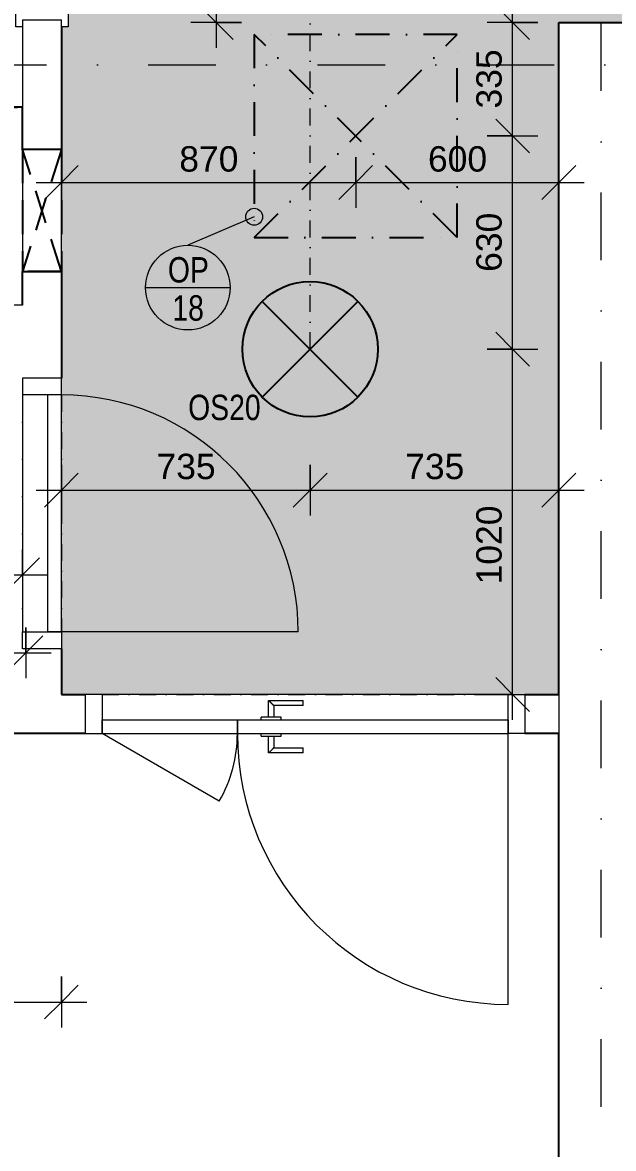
# Model space of a CAD drawing. Header units: millimetres. Extents: x -8169 to 42079, y -1655 to 57622.
# Drawn here: x 61 to 1807, y 47602 to 50928 of the extents above; entities that cross this region are included whole.
import ezdxf

# ---------------------------------------------------------------- set-up
doc = ezdxf.new("R2010")
doc.units = ezdxf.units.MM
for name, pattern in [('ABMV_DashDot_2_2mm-S0_6mm', [110, 50, -30, 0, -30]), ('HA_Dash_3mm-S1mm', [150, 100, -50]), ('HA_DashDot_10mm-S3mm', [500, 200, -150, 0, -150]), ('HA_DashDot_2_2mm-S0_6mm', [110, 50, -30, 0, -30]), ('HA_DashDot_4mm-S1mm', [200, 100, -50, 0, -50])]:
    doc.linetypes.add(name, pattern=pattern)
for name, color, linetype, lineweight in [('A-____-____-DIMS', 9, 'Continuous', 5), ('A-____-____-DIMS-50', 9, 'Continuous', 5), ('A-CLNG-____-PATT', 9, 'Continuous', 9), ('A-DETL-____-OTLN', 9, 'Continuous', 25), ('A-DETL-GENF-OTLN', 9, 'Continuous', 9), ('A-DOOR-____-MCUT', 9, 'HA_DashDot_2_2mm-S0_6mm', 9), ('A-DOOR-____-OTLN', 9, 'Continuous', 9), ('A-DOOR-FRAM-OTLN', 9, 'Continuous', 9), ('A-FLOR-____-OVHD', 9, 'HA_DashDot_4mm-S1mm', 25), ('A-GENM-____-IDEN', 9, 'Continuous', 9), ('A-GENM-____-MCUT', 9, 'HA_Dash_3mm-S1mm', 25), ('A-GENM-____-OTLN', 9, 'Continuous', 9), ('A-WALL-____-MCUT', 9, 'Continuous', 25), ('E-LITE-EQPM-IDEN', 9, 'Continuous', 9), ('E-LITE-EQPM-OTLN', 9, 'Continuous', 9), ('I-WALL-____-MCUT', 9, 'Continuous', 25), ('I-WALL-____-OTLN', 9, 'Continuous', 9), ('S-GRID-____-OTLN', 9, 'Continuous', 5)]:
    doc.layers.add(name, color=color, linetype=linetype, lineweight=lineweight)
doc.styles.add('Arial_1', font='arial.ttf', dxfattribs={"height": 75})
doc.styles.add('Arial_2', font='arial.ttf', dxfattribs={"width": 0.8, "height": 75})
doc.dimstyles.new('Inner_Dimensions', dxfattribs={"dimscale": 304.8, "dimtxt": 76.519455, "dimasz": 0.328084, "dimexe": 0.246063, "dimexo": 0.0625, "dimgap": 0.032808, "dimtad": 1, "dimdec": 0, "dimzin": 0, "dimdsep": 46, "dimtxsty": 'Arial_1', "dimblk1": 'OBLIQUE', "dimblk2": 'OBLIQUE', "dimsah": 1, "dimcen": 0.09, "dimdle": 0.246063, "dimazin": 0, "dimtfac": 1, "dimtdec": 4, "dimtix": 1, "dimtmove": 0, "dimatfit": 3, "dimfxl": 0.246063, "dimfxlon": 1, "dimtvp": 1, "dimtolj": 1, "dimtzin": 0, "dimlwd": 9, "dimlwe": 9, "dimarcsym": 2})
doc.dimstyles.new('Inner_Dimensions_1', dxfattribs={"dimscale": 304.8, "dimtxt": 76.519455, "dimasz": 0.328084, "dimexe": 0.246063, "dimexo": 0.0625, "dimgap": 0.032808, "dimtad": 1, "dimdec": 0, "dimzin": 0, "dimdsep": 46, "dimtxsty": 'Arial_1', "dimblk1": 'OBLIQUE', "dimblk2": 'OBLIQUE', "dimsah": 1, "dimcen": 0.09, "dimdle": 0.246063, "dimazin": 0, "dimtfac": 1, "dimtdec": 4, "dimtix": 1, "dimtmove": 2, "dimatfit": 3, "dimfxl": 0.246063, "dimfxlon": 1, "dimtvp": 1, "dimtolj": 1, "dimtzin": 0, "dimlwd": 9, "dimlwe": 9, "dimarcsym": 2})

# ---------------------------------------------------------------- blocks, each defined once
blk = doc.blocks.new('HA_DR_Single_SlidingToPocket_Solid - In_BJ_800x2100-2105140-DPS_B - 1NP')
at = {"layer": 'A-DOOR-____-MCUT'}
for p, q in [((-400, 77.5), (400, 77.5)), ((-400, -77.5), (400, -77.5))]:
    blk.add_line(p, q, dxfattribs=at)
at = {"layer": 'A-DOOR-____-MCUT', "linetype": 'Continuous', "lineweight": 5}
for p, q in [((820, 18.6), (-20, 18.6)), ((-20, 18.6), (-20, -20)), ((820, -20), (820, 18.6)), ((-20, -20), (820, -20)), ((100, -177.5), (-100, -177.5)), ((100, -177.5), (7.6, -230.8))]:
    blk.add_line(p, q, dxfattribs=at)
at = {"layer": 'A-DOOR-____-OTLN'}
for p, q in [((-420, 20), (-420, -20)), ((-420, 20), (420, 20)), ((420, 20), (420, -20)), ((-420, -20), (420, -20))]:
    blk.add_line(p, q, dxfattribs=at)
at = {"layer": 'A-DOOR-FRAM-OTLN'}
for p, q in [((-512.5, 57.5), (-512.5, 77.5)), ((-512.5, 77.5), (-400, 77.5)), ((-400, 77.5), (-400, 20)), ((400, 77.5), (-400, 77.5)), ((400, 20), (400, 77.5)), ((400, 77.5), (512.5, 77.5)), ((512.5, 77.5), (512.5, 57.5)), ((-492.5, 57.5), (-512.5, 57.5)), ((-492.5, 57.5), (-492.5, -57.5)), ((512.5, 57.5), (492.5, 57.5)), ((492.5, 57.5), (492.5, 20)), ((512.5, 20), (512.5, 47.5)), ((852.5, 47.5), (852.5, 20)), ((932.5, 47.5), (852.5, 47.5)), ((932.5, 20), (932.5, 47.5)), ((-400, 20), (-420, 20)), ((-420, 20), (-420, -20)), ((492.5, 20), (400, 20)), ((492.5, 20), (512.5, 20)), ((512.5, 18.6), (512.5, 20)), ((852.5, 20), (932.5, 20)), ((-420, -20), (-400, -20)), ((-400, -20), (-400, -77.5)), ((400, -77.5), (400, -20)), ((400, -20), (492.5, -20)), ((492.5, -20), (492.5, -57.5)), ((512.5, -47.5), (512.5, -20)), ((852.5, -20), (852.5, -47.5)), ((932.5, -20), (852.5, -20)), ((932.5, -47.5), (932.5, -20)), ((-512.5, -77.5), (-512.5, -57.5)), ((-512.5, -57.5), (-492.5, -57.5)), ((492.5, -57.5), (512.5, -57.5)), ((512.5, -57.5), (512.5, -77.5)), ((852.5, -47.5), (932.5, -47.5)), ((-400, -77.5), (-512.5, -77.5)), ((-400, -77.5), (400, -77.5)), ((512.5, -77.5), (400, -77.5))]:
    blk.add_line(p, q, dxfattribs=at)
blk = doc.blocks.new('HA_DR_Double_Swing_Solid - In_BJ_1200x2100_800-1670800-DPS_B - 1NP')
at = {"layer": 'A-DOOR-____-MCUT'}
for p, q in [((-600, 57.5), (600, 57.5)), ((-600, -57.5), (600, -57.5))]:
    blk.add_line(p, q, dxfattribs=at)
at = {"layer": 'A-DOOR-____-OTLN'}
for p, q in [((-107.5, -9.5), (-107.5, 40)), ((-107.5, 40), (-5, 40)), ((-5, 25), (-5, 40)), ((-92.5, 25), (-92.5, -9.5)), ((-5, 25), (-92.5, 25)), ((-600, -57.5), (-600, -17.5)), ((-600, -17.5), (-200, -17.5)), ((-200, -57.5), (-200, -17.5)), ((-200, -17.5), (-200, -57.5)), ((-200, -17.5), (600, -17.5)), ((-70, -9.5), (-130, -9.5)), ((-130, -17.5), (-130, -9.5)), ((-70, -17.5), (-70, -9.5)), ((600, -17.5), (600, -57.5)), ((-600, -57.5), (-200, -57.5)), ((-200, -57.5), (600, -57.5)), ((-130, -65.5), (-130, -57.5)), ((-130, -65.5), (-70, -65.5)), ((-107.5, -115), (-107.5, -65.5)), ((-92.5, -65.5), (-92.5, -100)), ((-70, -65.5), (-70, -57.5)), ((-5, -115), (-107.5, -115)), ((-92.5, -100), (-5, -100)), ((-5, -115), (-5, -100))]:
    blk.add_line(p, q, dxfattribs=at)
at = {"layer": 'A-DOOR-____-OTLN', "lineweight": 5}
for p, q in [((-253.6, -257.5), (-600, -57.5)), ((600, -857.5), (600, -57.5))]:
    blk.add_line(p, q, dxfattribs=at)
for centre, radius, start, end in [((-600, -57.5), 400, 330, 0), ((600, -57.5), 800, 180, 270)]:
    blk.add_arc(centre, radius, start, end, dxfattribs=at)
at = {"layer": 'A-DOOR-____-OTLN'}
for points in [[(-107.5, 40), (-107.5, 40), (-107.4, 39.9), (-106.9, 39.4), (-106.5, 39), (-106.1, 38.6), (-105.6, 38.1), (-105.2, 37.7), (-104.6, 37.1), (-103.9, 36.4), (-103.3, 35.8), (-102.9, 35.4), (-102.4, 34.9), (-101.9, 34.4), (-101.5, 34), (-101, 33.5), (-100.5, 33), (-100, 32.5), (-99.5, 32), (-99, 31.5), (-98.5, 31), (-98.1, 30.6), (-97.6, 30.1), (-97.1, 29.6), (-96.7, 29.2), (-96.2, 28.7), (-95.8, 28.3), (-95.3, 27.8), (-94.8, 27.3), (-94.4, 26.9), (-93.9, 26.4), (-93.5, 26), (-93.1, 25.6), (-92.6, 25.1), (-92.5, 25), (-92.5, 25)], [(-92.5, -100), (-92.5, -100), (-92.6, -100.1), (-93.1, -100.6), (-93.5, -101), (-93.9, -101.4), (-94.4, -101.9), (-94.8, -102.3), (-95.4, -102.9), (-96.1, -103.6), (-96.7, -104.2), (-97.1, -104.6), (-97.6, -105.1), (-98.1, -105.6), (-98.5, -106), (-99, -106.5), (-99.5, -107), (-100, -107.5), (-100.5, -108), (-101, -108.5), (-101.5, -109), (-101.9, -109.4), (-102.4, -109.9), (-102.9, -110.4), (-103.3, -110.8), (-103.8, -111.3), (-104.2, -111.7), (-104.7, -112.2), (-105.2, -112.7), (-105.6, -113.1), (-106.1, -113.6), (-106.5, -114), (-106.9, -114.4), (-107.4, -114.9), (-107.5, -115), (-107.5, -115)]]:
    blk.add_open_spline(points, degree=3, knots=[0, 0, 0, 0, 0.083333, 0.125, 0.166667, 0.208333, 0.229167, 0.25, 0.291667, 0.333333, 0.354167, 0.375, 0.395833, 0.416667, 0.4375, 0.458333, 0.479167, 0.5, 0.520833, 0.541667, 0.5625, 0.583333, 0.604167, 0.625, 0.645833, 0.666667, 0.6875, 0.708333, 0.75, 0.770833, 0.791667, 0.833333, 0.875, 0.916667, 1, 1, 1, 1], dxfattribs=at)
at = {"layer": 'A-DOOR-FRAM-OTLN'}
for p, q in [((-600, 57.5), (-650, 57.5)), ((-650, 57.5), (-650, -57.5)), ((600, 57.5), (-600, 57.5)), ((-600, 57.5), (-600, -57.5)), ((600, -57.5), (600, 57.5)), ((600, 57.5), (650, 57.5)), ((650, 57.5), (650, -57.5)), ((-650, -57.5), (-600, -57.5)), ((650, -57.5), (600, -57.5))]:
    blk.add_line(p, q, dxfattribs=at)
blk = doc.blocks.new('HA_DR_Single_Swing_Solid - In_BJ_700x2100-2124340-DPS_B - 1NP')
at = {"layer": 'A-DOOR-____-MCUT'}
for p, q in [((-350, 57.5), (350, 57.5)), ((-350, -57.5), (350, -57.5))]:
    blk.add_line(p, q, dxfattribs=at)
at = {"layer": 'A-DOOR-____-OTLN', "lineweight": 5}
blk.add_line((350, 757.5), (350, 57.5), dxfattribs=at)
at = {"layer": 'A-DOOR-____-OTLN'}
for p, q in [((350, 57.5), (-350, 57.5)), ((-350, 57.5), (-350, 17.5)), ((350, 57.5), (350, 17.5)), ((350, 17.5), (-350, 17.5))]:
    blk.add_line(p, q, dxfattribs=at)
at = {"layer": 'A-DOOR-____-OTLN', "lineweight": 5}
blk.add_arc((350, 57.5), 700, 90, 180, dxfattribs=at)
at = {"layer": 'A-DOOR-FRAM-OTLN'}
for p, q in [((-400, 57.5), (-400, -57.5)), ((-350, 57.5), (-400, 57.5)), ((-350, 57.5), (-350, -57.5)), ((350, -57.5), (350, 57.5)), ((350, 57.5), (400, 57.5)), ((400, 57.5), (400, -57.5)), ((-400, -57.5), (-350, -57.5)), ((-350, -57.5), (350, -57.5)), ((400, -57.5), (350, -57.5))]:
    blk.add_line(p, q, dxfattribs=at)
blk = doc.blocks.new('HA_GM_Shaft_Rectangle - Default-2138658-DPS_B - 1NP')
at = {"layer": 'A-DETL-GENF-OTLN'}
for p, q in [((58.5, -58.5), (865, 0)), ((0, -585), (58.5, -58.5))]:
    blk.add_line(p, q, dxfattribs=at)
at = {"layer": 'A-GENM-____-OTLN'}
for p, q in [((0, -585), (0, 0)), ((0, 0), (865, 0)), ((865, 0), (865, -585)), ((865, -585), (0, -585))]:
    blk.add_line(p, q, dxfattribs=at)
blk = doc.blocks.new('HA_LF_GenericSymbol - OS20_chodby-1994326-DPS_B - 1NP')
at = {"layer": 'E-LITE-EQPM-OTLN', "color": 11, "lineweight": 25}
for p, q in [((141.4, 141.4), (-141.4, -141.4)), ((-141.4, 141.4), (141.4, -141.4))]:
    blk.add_line(p, q, dxfattribs=at)
blk.add_circle((0, 0), 200, dxfattribs=at)
blk = doc.blocks.new('HA_GM_Opening_Rectangle_WallBased - Default-2022477-DPS_B - 1NP')
at = {"layer": 'A-GENM-____-MCUT'}
for p, q in [((305, 57.5), (-55, -57.5)), ((-55, 57.5), (305, -57.5)), ((-55, 57.5), (-55, -57.5)), ((-55, 57.5), (305, 57.5)), ((305, 57.5), (305, -57.5)), ((-55, -57.5), (305, -57.5))]:
    blk.add_line(p, q, dxfattribs=at)
blk = doc.blocks.new('DIMBLOCK9-DPS_B - 1NP')
at = {"layer": 'A-____-____-DIMS-50', "lineweight": 9}
for p, q in [((-1549.3, 47959.5), (-1549.3, 48109.5)), ((175.7, 48109.5), (175.7, 47959.5)), ((175.7, 48034.5), (175.7, 48109.5)), ((-1549.3, 48034.5), (-1499.3, 48084.5)), ((175.7, 48034.5), (225.7, 48084.5)), ((-1549.3, 48034.5), (-1599.3, 47984.5)), ((-1549.3, 48034.5), (250.7, 48034.5)), ((-1549.3, 48034.5), (-1549.3, 47959.5)), ((175.7, 48034.5), (125.7, 47984.5))]:
    blk.add_line(p, q, dxfattribs=at)
at = {"layer": 'A-____-____-DIMS-50', "color": 0, "lineweight": 9, "insert": (-802.2, 48141.9), "char_height": 75, "width": 276.883, "attachment_point": 1, "line_spacing_factor": 0.941778, "style": 'Arial_1'}
blk.add_mtext('1725', dxfattribs=at)
blk = doc.blocks.new('_Oblique')
at = {"color": 0, "linetype": 'ByBlock', "lineweight": -2}
blk.add_line((-0.5, -0.5), (0.5, 0.5), dxfattribs=at)
blk = doc.blocks.new('DIMBLOCK47-DPS_B - 1NP')
at = {"layer": 'A-____-____-DIMS-50', "lineweight": 9}
for p, q in [((-861.8, 49371.6), (-861.8, 49221.6)), ((-861.8, 49296.6), (-861.8, 49371.6)), ((60.7, 49371.6), (60.7, 49221.6)), ((60.7, 49296.6), (60.7, 49371.6)), ((-861.8, 49296.6), (-811.8, 49346.6)), ((60.7, 49296.6), (110.7, 49346.6)), ((-861.8, 49296.6), (-911.8, 49246.6)), ((-861.8, 49296.6), (135.7, 49296.6)), ((60.7, 49296.6), (10.7, 49246.6))]:
    blk.add_line(p, q, dxfattribs=at)
at = {"layer": 'A-____-____-DIMS-50', "color": 0, "lineweight": 9, "insert": (-487.1, 49404), "char_height": 75, "width": 207.662, "attachment_point": 1, "line_spacing_factor": 0.941778, "style": 'Arial_1'}
blk.add_mtext('923', dxfattribs=at)
blk = doc.blocks.new('DIMBLOCK54-DPS_B - 1NP')
at = {"layer": 'A-____-____-DIMS-50', "lineweight": 9}
for p, q in [((175.7, 49621.6), (175.7, 49471.6)), ((175.7, 49546.6), (175.7, 49621.6)), ((910.7, 49621.6), (910.7, 49471.6)), ((910.7, 49546.6), (910.7, 49621.6)), ((175.7, 49546.6), (225.7, 49596.6)), ((910.7, 49546.6), (960.7, 49596.6)), ((100.7, 49546.6), (910.7, 49546.6)), ((175.7, 49546.6), (125.7, 49496.6)), ((910.7, 49546.6), (860.7, 49496.6))]:
    blk.add_line(p, q, dxfattribs=at)
at = {"layer": 'A-____-____-DIMS-50', "color": 0, "lineweight": 9, "insert": (456.7, 49654), "char_height": 75, "width": 207.662, "attachment_point": 1, "line_spacing_factor": 0.941778, "style": 'Arial_1'}
blk.add_mtext('735', dxfattribs=at)
blk = doc.blocks.new('DIMBLOCK55-DPS_B - 1NP')
at = {"layer": 'A-____-____-DIMS-50', "lineweight": 9}
for p, q in [((910.7, 49621.6), (910.7, 49471.6)), ((910.7, 49546.6), (910.7, 49621.6)), ((1645.7, 49621.6), (1645.7, 49471.6)), ((1645.7, 49546.6), (1645.7, 49621.6)), ((910.7, 49546.6), (960.7, 49596.6)), ((1645.7, 49546.6), (1695.7, 49596.6)), ((910.7, 49546.6), (860.7, 49496.6)), ((910.7, 49546.6), (1720.7, 49546.6)), ((1645.7, 49546.6), (1595.7, 49496.6))]:
    blk.add_line(p, q, dxfattribs=at)
at = {"layer": 'A-____-____-DIMS-50', "color": 0, "lineweight": 9, "insert": (1191.7, 49654), "char_height": 75, "width": 207.662, "attachment_point": 1, "line_spacing_factor": 0.941778, "style": 'Arial_1'}
blk.add_mtext('735', dxfattribs=at)
blk = doc.blocks.new('DIMBLOCK58-DPS_B - 1NP')
at = {"layer": 'A-____-____-DIMS-50', "lineweight": 9}
for p, q in [((1509.3, 49962.7), (1459.3, 50012.7)), ((1434.3, 49962.7), (1584.3, 49962.7)), ((1509.3, 49962.7), (1434.3, 49962.7)), ((1509.3, 48867.7), (1509.3, 49962.7)), ((1509.3, 49962.7), (1559.3, 49912.7)), ((1509.3, 48942.7), (1459.3, 48992.7)), ((1434.3, 48942.7), (1584.3, 48942.7)), ((1509.3, 48942.7), (1434.3, 48942.7)), ((1509.3, 48942.7), (1559.3, 48892.7))]:
    blk.add_line(p, q, dxfattribs=at)
at = {"layer": 'A-____-____-DIMS-50', "color": 0, "lineweight": 9, "insert": (1401.9, 49268), "char_height": 75, "width": 276.883, "attachment_point": 1, "rotation": 90, "line_spacing_factor": 0.941778, "style": 'Arial_1'}
blk.add_mtext('1020', dxfattribs=at)
blk = doc.blocks.new('DIMBLOCK59-DPS_B - 1NP')
at = {"layer": 'A-____-____-DIMS-50', "lineweight": 9}
for p, q in [((1509.3, 50592.7), (1459.3, 50642.7)), ((1434.3, 50592.7), (1584.3, 50592.7)), ((1509.3, 50592.7), (1434.3, 50592.7)), ((1509.3, 49962.7), (1509.3, 50592.7)), ((1509.3, 50592.7), (1559.3, 50542.7)), ((1509.3, 49962.7), (1459.3, 50012.7)), ((1434.3, 49962.7), (1584.3, 49962.7)), ((1509.3, 49962.7), (1434.3, 49962.7)), ((1509.3, 49962.7), (1559.3, 49912.7))]:
    blk.add_line(p, q, dxfattribs=at)
at = {"layer": 'A-____-____-DIMS-50', "color": 0, "lineweight": 9, "insert": (1401.9, 50191.2), "char_height": 75, "width": 207.662, "attachment_point": 1, "rotation": 90, "line_spacing_factor": 0.941778, "style": 'Arial_1'}
blk.add_mtext('630', dxfattribs=at)
blk = doc.blocks.new('DIMBLOCK60-DPS_B - 1NP')
at = {"layer": 'A-____-____-DIMS-50', "lineweight": 9}
for p, q in [((1509.3, 50592.7), (1509.3, 51002.7)), ((1509.3, 50927.7), (1459.3, 50977.7)), ((1584.3, 50927.7), (1434.3, 50927.7)), ((1509.3, 50927.7), (1559.3, 50877.7)), ((1509.3, 50927.7), (1584.3, 50927.7)), ((1509.3, 50592.7), (1459.3, 50642.7)), ((1434.3, 50592.7), (1584.3, 50592.7)), ((1509.3, 50592.7), (1434.3, 50592.7)), ((1509.3, 50592.7), (1559.3, 50542.7))]:
    blk.add_line(p, q, dxfattribs=at)
at = {"layer": 'A-____-____-DIMS-50', "color": 0, "lineweight": 9, "insert": (1401.9, 50673.7), "char_height": 75, "width": 207.662, "attachment_point": 1, "rotation": 90, "line_spacing_factor": 0.941778, "style": 'Arial_1'}
blk.add_mtext('335', dxfattribs=at)
blk = doc.blocks.new('DIMBLOCK123-DPS_B - 1NP')
at = {"layer": 'A-____-____-DIMS-50', "lineweight": 9}
for p, q in [((633.1, 51352.4), (633.1, 50852.7)), ((633.1, 51277.4), (583.1, 51327.4)), ((708.1, 51277.4), (558.1, 51277.4)), ((633.1, 51277.4), (683.1, 51227.4)), ((633.1, 51277.4), (708.1, 51277.4)), ((633.1, 50927.7), (583.1, 50977.7)), ((708.1, 50927.7), (558.1, 50927.7)), ((633.1, 50927.7), (683.1, 50877.7)), ((633.1, 50927.7), (708.1, 50927.7))]:
    blk.add_line(p, q, dxfattribs=at)
at = {"layer": 'A-____-____-DIMS-50', "color": 0, "lineweight": 9, "insert": (525.7, 51016), "char_height": 75, "width": 207.662, "attachment_point": 1, "rotation": 90, "line_spacing_factor": 0.941778, "style": 'Arial_1'}
blk.add_mtext('350', dxfattribs=at)
blk = doc.blocks.new('DIMBLOCK133-DPS_B - 1NP')
at = {"layer": 'A-____-____-DIMS-50', "lineweight": 9}
for p, q in [((175.7, 50530), (175.7, 50380)), ((175.7, 50455), (175.7, 50530)), ((1045.5, 50530), (1045.5, 50380)), ((1045.5, 50455), (1045.5, 50530)), ((175.7, 50455), (225.7, 50505)), ((1045.5, 50455), (1095.5, 50505)), ((100.7, 50455), (1045.5, 50455)), ((175.7, 50455), (125.7, 50405)), ((1045.5, 50455), (995.5, 50405))]:
    blk.add_line(p, q, dxfattribs=at)
at = {"layer": 'A-____-____-DIMS-50', "color": 0, "lineweight": 9, "insert": (524.1, 50562.4), "char_height": 75, "width": 207.662, "attachment_point": 1, "line_spacing_factor": 0.941778, "style": 'Arial_1'}
blk.add_mtext('870', dxfattribs=at)
blk = doc.blocks.new('DIMBLOCK134-DPS_B - 1NP')
at = {"layer": 'A-____-____-DIMS-50', "lineweight": 9}
for p, q in [((1045.5, 50530), (1045.5, 50380)), ((1045.5, 50455), (1045.5, 50530)), ((1645.7, 50530), (1645.7, 50380)), ((1645.7, 50455), (1645.7, 50530)), ((1045.5, 50455), (1095.5, 50505)), ((1645.7, 50455), (1695.7, 50505)), ((1045.5, 50455), (995.5, 50405)), ((1045.5, 50455), (1720.7, 50455)), ((1645.7, 50455), (1595.7, 50405))]:
    blk.add_line(p, q, dxfattribs=at)
at = {"layer": 'A-____-____-DIMS-50', "color": 0, "lineweight": 9, "insert": (1259.1, 50562.4), "char_height": 75, "width": 207.662, "attachment_point": 1, "line_spacing_factor": 0.941778, "style": 'Arial_1'}
blk.add_mtext('600', dxfattribs=at)
blk = doc.blocks.new('HA_TAG_GM_Products - Generic-588599-DPS_B - 1NP')
at = {"layer": 'A-GENM-____-IDEN'}
blk.add_line((-2.5, 0), (2.5, 0), dxfattribs=at)
blk.add_circle((0, 0), 2.5, dxfattribs=at)
blk = doc.blocks.new('DIMBLOCK162-DPS_B - 1NP')
at = {"layer": 'A-____-____-DIMS-50', "lineweight": 9}
for p, q in [((-1784.3, 49140.9), (-1784.3, 48990.9)), ((-1784.3, 49065.9), (-1784.3, 49140.9)), ((70.7, 49140.9), (70.7, 48990.9)), ((70.7, 49065.9), (70.7, 49140.9)), ((-1784.3, 49065.9), (-1734.3, 49115.9)), ((70.7, 49065.9), (120.7, 49115.9)), ((-1859.3, 49065.9), (145.7, 49065.9)), ((-1784.3, 49065.9), (-1834.3, 49015.9)), ((70.7, 49065.9), (20.7, 49015.9))]:
    blk.add_line(p, q, dxfattribs=at)
at = {"layer": 'A-____-____-DIMS-50', "color": 0, "lineweight": 9, "insert": (-972.2, 49173.3), "char_height": 75, "width": 276.883, "attachment_point": 1, "line_spacing_factor": 0.941778, "style": 'Arial_1'}
blk.add_mtext('1855', dxfattribs=at)

msp = doc.modelspace()

# ---------------------------------------------------------------- hatches: boundary and pattern name
at = {"layer": 'A-CLNG-____-PATT'}
h = msp.add_hatch(color=256, dxfattribs=at)
h.paths.add_polyline_path([(1645.7, 48942.7), (1645.7, 50927.7), (2950.7, 50927.7), (2950.7, 52677.7), (175.7, 52677.7), (175.7, 51940.2), (195.7, 51940.2), (195.7, 50915.2), (175.7, 50915.2), (175.7, 48942.7), (1639.7, 48942.7)])
h.paths.add_polyline_path([(910.7, 51242.4), (901.6, 51243.6), (893.2, 51247.1), (885.9, 51252.6), (880.4, 51259.9), (876.9, 51268.3), (875.7, 51277.4), (876.9, 51286.4), (880.4, 51294.9), (885.9, 51302.1), (893.2, 51307.7), (901.6, 51311.2), (910.7, 51312.4), (919.7, 51311.2), (928.2, 51307.7), (935.4, 51302.1), (941, 51294.9), (944.5, 51286.4), (945.7, 51277.4), (944.5, 51268.3), (941, 51259.9), (935.4, 51252.6), (928.2, 51247.1), (919.7, 51243.6)])
at = {"layer": 'A-GENM-____-IDEN'}
h = msp.add_hatch(color=256, dxfattribs=at)
edge = h.paths.add_edge_path()
edge.add_arc((745.5, 50354.1), 25, 0, 360)

# ---------------------------------------------------------------- linework, layer by layer
at = {"layer": 'A-DETL-____-OTLN', "linetype": 'ABMV_DashDot_2_2mm-S0_6mm', "lineweight": 5}
msp.add_line((910.7, 49962.7), (910.7, 52462.7), dxfattribs=at)
at = {"layer": 'A-FLOR-____-OVHD'}
for p, q in [((1345.5, 50892.7), (745.5, 50892.7)), ((745.5, 50892.7), (745.5, 50292.7)), ((1345.5, 50292.7), (745.5, 50892.7)), ((745.5, 50292.7), (1345.5, 50892.7)), ((1345.5, 50292.7), (1345.5, 50892.7)), ((745.5, 50292.7), (1345.5, 50292.7))]:
    msp.add_line(p, q, dxfattribs=at)
at = {"layer": 'A-GENM-____-IDEN'}
msp.add_line((745.5, 50354.1), (549.4, 50269.7), dxfattribs=at)
msp.add_circle((745.5, 50354.1), 25, dxfattribs=at)
at = {"layer": 'A-WALL-____-MCUT', "lineweight": 9}
for p, q in [((60.7, 50915.2), (60.7, 50677.7)), ((1645.7, 48942.7), (1645.7, 48827.7))]:
    msp.add_line(p, q, dxfattribs=at)
at = {"layer": 'I-WALL-____-MCUT'}
for p, q in [((1645.7, 50927.7), (2950.7, 50927.7)), ((1645.7, 48942.7), (1645.7, 50927.7)), ((175.7, 50915.2), (175.7, 50552.8)), ((60.7, 50677.7), (-399.3, 50677.7)), ((60.7, 50552.8), (60.7, 50677.7)), ((175.7, 50552.8), (60.7, 50552.8)), ((60.7, 50092.7), (60.7, 50192.8)), ((60.7, 50192.8), (175.7, 50192.8)), ((175.7, 50192.8), (175.7, 49877.7)), ((175.7, 49077.7), (175.7, 48942.7)), ((175.7, 48942.7), (245.7, 48942.7)), ((1545.7, 48942.7), (1645.7, 48942.7)), ((245.7, 48827.7), (-3279.3, 48827.7)), ((1645.7, 48827.7), (1545.7, 48827.7)), ((1645.7, 44052.7), (1645.7, 48827.7))]:
    msp.add_line(p, q, dxfattribs=at)
at = {"layer": 'I-WALL-____-OTLN'}
for p, q in [((60.7, 50552.8), (60.7, 50192.8)), ((175.7, 50192.8), (175.7, 50552.8))]:
    msp.add_line(p, q, dxfattribs=at)
at = {"layer": 'S-GRID-____-OTLN', "linetype": 'HA_DashDot_10mm-S3mm', "lineweight": 9}
for p, q in [((1770.7, 38723.5), (1770.7, 56022.4)), ((-6569.3, 50802.7), (21423.9, 50802.7))]:
    msp.add_line(p, q, dxfattribs=at)

# ---------------------------------------------------------------- block references
at = {"layer": 'A-DOOR-____-OTLN'}
for name, p, rotation in [('HA_DR_Single_SlidingToPocket_Solid - In_BJ_800x2100-2105140-DPS_B - 1NP', (118.2, 51427.7), 89.99999999999919), ('HA_DR_Single_Swing_Solid - In_BJ_700x2100-2124340-DPS_B - 1NP', (118.2, 49477.7), 269.9999999999992)]:
    msp.add_blockref(name, p, dxfattribs=dict(at, rotation=rotation))
msp.add_blockref('HA_DR_Double_Swing_Solid - In_BJ_1200x2100_800-1670800-DPS_B - 1NP', (895.7, 48885.2), dxfattribs=at)
at = {"layer": 'A-GENM-____-IDEN', "xscale": 49.99999999999998, "yscale": 49.99999999999998, "zscale": 49.99999999999998}
msp.add_blockref('HA_TAG_GM_Products - Generic-588599-DPS_B - 1NP', (549.4, 50144.7), dxfattribs=at)
at = {"layer": 'A-GENM-____-OTLN', "lineweight": 5}
msp.add_blockref('HA_GM_Shaft_Rectangle - Default-2138658-DPS_B - 1NP', (-804.3, 50677.7), dxfattribs=at)
at = {"layer": 'A-GENM-____-OTLN', "rotation": 269.9999999999992}
msp.add_blockref('HA_GM_Opening_Rectangle_WallBased - Default-2022477-DPS_B - 1NP', (118.2, 50497.8), dxfattribs=at)
at = {"layer": 'E-LITE-EQPM-OTLN', "color": 11, "lineweight": 25}
msp.add_blockref('HA_LF_GenericSymbol - OS20_chodby-1994326-DPS_B - 1NP', (910.7, 49962.7), dxfattribs=at)

# ---------------------------------------------------------------- texts
at = {"layer": 'A-GENM-____-IDEN', "lineweight": 5, "char_height": 75, "attachment_point": 1, "style": 'Arial_2'}
for s, insert, width in [('OP', (490.4, 50234.8), 147.51), ('18', (503.6, 50122.1), 115.443)]:
    msp.add_mtext(s, dxfattribs=dict(at, insert=insert, width=width))
at = {"layer": 'E-LITE-EQPM-IDEN', "lineweight": 5, "insert": (550.3, 49828.4), "char_height": 75, "width": 262.953, "attachment_point": 1, "style": 'Arial_2'}
msp.add_mtext('OS20', dxfattribs=at)

# ---------------------------------------------------------------- dimensions: what is measured, and where the dimension line sits
at = {"layer": 'A-____-____-DIMS', "lineweight": 9}
for base, p1, p2, override, picture, middle in [((633.1, 50927.7), (708.1, 51277.4), (708.1, 50927.7), {"dimpost": '<>', "dimfxl": 349.649329}, 'DIMBLOCK123-DPS_B - 1NP', (584.8, 51102.5)), ((1509.3, 50927.7), (1434.3, 50592.7), (1584.3, 50927.7), {"dimpost": '<>', "dimfxl": 367.024617}, 'DIMBLOCK60-DPS_B - 1NP', (1461, 50760.2)), ((1509.3, 50592.7), (1434.3, 49962.7), (1434.3, 50592.7), {"dimpost": '<>', "dimfxl": 630.026764}, 'DIMBLOCK59-DPS_B - 1NP', (1461, 50277.7))]:
    dim = msp.add_linear_dim(base=base, p1=p1, p2=p2, angle=90, dimstyle='Inner_Dimensions', override=override, dxfattribs=at)
    dim.commit()
    dim.dimension.update_dxf_attribs({"geometry": picture, "text_midpoint": middle})
for base, p1, p2, override, picture, middle in [((1045.5, 50455), (175.7, 50530), (1045.5, 50530), {"dimpost": '<>', "dimfxl": 869.805388}, 'DIMBLOCK133-DPS_B - 1NP', (610.6, 50503.3)), ((1645.7, 50455), (1045.5, 50530), (1645.7, 50530), {"dimpost": '<>', "dimfxl": 600.194612}, 'DIMBLOCK134-DPS_B - 1NP', (1345.6, 50503.3)), ((910.7, 49546.6), (175.7, 49621.6), (910.7, 49621.6), {"dimpost": '<>', "dimfxl": 735}, 'DIMBLOCK54-DPS_B - 1NP', (543.2, 49594.9)), ((1645.7, 49546.6), (910.7, 49621.6), (1645.7, 49621.6), {"dimpost": '<>', "dimfxl": 735}, 'DIMBLOCK55-DPS_B - 1NP', (1278.2, 49594.9)), ((60.689912, 49296.603561), (-861.810088, 49371.603561), (60.689912, 49371.603561), {"dimpost": '<>', "dimfxl": 922.5}, 'DIMBLOCK47-DPS_B - 1NP', (-400.560088, 49344.9221151)), ((70.7, 49065.9), (-1784.3, 49140.9), (70.7, 49140.9), {"dimpost": '<>', "dimfxl": 1855}, 'DIMBLOCK162-DPS_B - 1NP', (-856.8, 49114.2)), ((175.7, 48034.5), (-1549.3, 47959.5), (175.7, 48109.5), {"dimpost": '<>', "dimfxl": 1731.509457}, 'DIMBLOCK9-DPS_B - 1NP', (-686.8, 48082.8))]:
    dim = msp.add_linear_dim(base=base, p1=p1, p2=p2, dimstyle='Inner_Dimensions', override=override, dxfattribs=at)
    dim.commit()
    dim.dimension.update_dxf_attribs({"geometry": picture, "text_midpoint": middle})
dim = msp.add_linear_dim(base=(1509.3, 49962.7), p1=(1434.3, 48942.7), p2=(1434.3, 49962.7), angle=90, dimstyle='Inner_Dimensions_1', override={"dimpost": '<>', "dimfxl": 1020}, dxfattribs=at)
dim.commit()
dim.dimension.update_dxf_attribs({"geometry": 'DIMBLOCK58-DPS_B - 1NP', "text_midpoint": (1451.9, 49406.4), "dimtype": 160, "text_rotation": 90})

doc.saveas('drawing.dxf')
